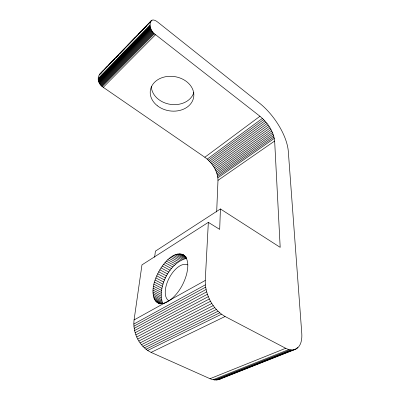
<?xml version="1.0" encoding="UTF-8"?>
<svg xmlns="http://www.w3.org/2000/svg" width="400" height="400" viewBox="0 0 400 400"><rect width="100%" height="100%" fill="white"/><g stroke="black" fill="none" stroke-linecap="round" stroke-linejoin="round"><path stroke-width="0.6" d="M184.885 255.705C175.405 249.72 165.89 260.685 161.025 267.88C155.445 277.04 150.26 288.915 154.575 299.55L162.81 303.695C156.8 287.43 169.71 262.37 186.69 258.345M218.97 379.525L295.755 349.185C301.32 346.24 302.16 339.015 301.78 333.385L288.315 151.48A42.005 19.06 54.3 0 0 259.6 103.235L157.98 22.3C147.415 13.68 148.4 31.6 155.555 34.67L259.965 116.265C267.405 122.48 273.54 131.195 274.65 141.02L280.185 247.355L220.42 208.955L219.685 229.38L208.345 222.36L141.965 264.885L134.07 319.955C132.53 332.78 139.31 346.675 151.08 352.395L210.015 378.7C213.635 380.345 218.1 380.595 221.52 378.33M216.67 212.04L217.985 180.36C217.86 171.1 212.11 162.605 204.825 157.26L103.245 87.325C98.47 84.71 95.79 76.485 101.105 73.14M295.755 349.185C292.52 350.75 288.755 349.835 285.705 348.28L225.075 316.495C212.67 309.265 205.025 294.715 205.25 280.46L208.345 222.36M154.635 257.265L155.41 251.15L220.42 208.955M99.56 74.27L151.645 20.275M100.72 73.275L103.735 70.15M105.03 68.81L107.61 66.13M108.905 64.79L114.505 58.985M116.225 57.2L118.81 54.52M120.105 53.18L124.84 48.265M127.425 45.59L130.01 42.91M130.87 42.015L135.61 37.105M138.195 34.425L141.21 31.295M142.07 30.405L146.81 25.49M149.395 22.81L151.975 20.135M99.24 75.01L150.655 21.72M98.305 78.37L149.995 25.02M98.175 79.235L149.935 25.89M98.185 79.715L149.98 26.37M98.24 80.215L150.075 26.885M98.345 80.735L150.215 27.425M98.495 81.265L150.41 27.985M98.695 81.81L150.645 28.56M98.935 82.365L150.925 29.15M99.22 82.92L151.25 29.745M99.545 83.47L151.615 30.34M99.91 84.02L152.015 30.935M100.31 84.555L152.445 31.525M100.74 85.075L152.91 32.105M101.2 85.58L153.4 32.665M101.68 86.06L153.915 33.205M102.19 86.51L154.45 33.725M103.245 87.325L155.555 34.67M154.575 299.55C156.305 303.23 160.91 304.485 164.545 303.065A27.205 13.57 -62.4 0 0 170.705 299.645C178.62 293.22 183.935 283.945 186.615 274.19C188.135 267.79 189.375 258.485 182.755 254.5M204.825 157.26L259.965 116.265M207.225 159.125L262.43 118.39M208.39 160.19L263.64 119.58M209.52 161.335L264.825 120.85M210.61 162.545L265.97 122.185M211.645 163.82L267.08 123.575M212.625 165.14L268.135 125.015M213.54 166.51L269.13 126.495M214.385 167.91L270.065 128M215.155 169.335L270.93 129.52M215.84 170.77L271.715 131.045M216.435 172.21L272.42 132.57M216.945 173.645L273.035 134.08M217.355 175.06L273.555 135.56M217.665 176.45L273.98 137.005M217.875 177.805L274.31 138.405M217.985 180.36L274.65 141.02M134.07 319.955L164.475 303.085M164.545 303.065L170.705 299.645M170.785 299.585L205.25 280.46M133.81 324.055L205.345 284.845M133.91 326.185L205.63 287.145M134.17 328.355L206.08 289.495M134.585 330.535L206.68 291.87M135.15 332.71L207.435 294.25M135.865 334.865L208.34 296.62M136.72 336.985L209.38 298.96M137.715 339.04L210.555 301.245M138.835 341.025L211.845 303.455M140.075 342.92L213.25 305.575M141.42 344.705L214.755 307.59M142.865 346.365L216.345 309.475M144.39 347.89L218.005 311.215M145.99 349.265L219.725 312.8M147.65 350.48L221.485 314.215M151.08 352.395L225.075 316.495M210.015 378.7L285.705 348.28M213.125 379.725L288.84 349.55M214.65 379.955L290.355 349.885M216.14 380L291.815 350.015M296.77 348.12L297.925 347.66M217.585 379.855L296.895 348.515M156.09 301.605L160.505 303.82M157.02 302.375L160.3 303.935M158.055 302.97L159.72 303.805M154 298.29L162.205 302.43M155.275 300.66L161.33 303.7M153.545 296.89L161.73 301.03M153.02 293.715L161.15 297.85M153.22 295.36L161.375 299.495M152.945 291.96L161.055 296.1M153 290.115L161.085 294.26M153.18 288.195L161.24 292.345M153.48 286.215L161.52 290.365M153.905 284.18L161.92 288.34M154.445 282.115L162.44 286.285M155.095 280.03L163.07 284.21M155.85 277.935L163.81 282.125M156.71 275.855L164.65 280.055M157.665 273.79L165.59 278.005M158.705 271.765L166.615 275.995M159.83 269.79L167.725 274.035M161.025 267.88L168.915 272.14M162.29 266.04L170.17 270.32M163.61 264.295L171.48 268.585M164.975 262.645L172.845 266.955M166.385 261.105L174.25 265.435M167.82 259.69L175.685 264.04M169.28 258.41L177.145 262.775M170.745 257.265L178.615 261.65M172.215 256.275L180.09 260.675M175.115 254.775L183.005 259.21M173.675 255.445L181.555 259.86M176.52 254.28L184.42 258.73M180.465 253.86L186.29 257.16M179.21 253.82L186.605 258.005M177.89 253.96L185.805 258.425M181.65 254.09L184.835 255.895M168.53 300.535A20.22 10.365 -62.5 0 1 169.36 277.685A20.22 10.365 -62.5 0 1 187.59 264.9M193.85 92.505A21.66 17.29 9 0 1 170.595 104.385A21.66 17.29 9 0 1 151.33 86.425M157.465 105.83A21.92 17.315 8.9 0 0 193.385 98.53A21.92 17.315 8.9 0 0 165.225 76.8A21.92 17.315 8.9 0 0 157.465 105.83"/></g></svg>
